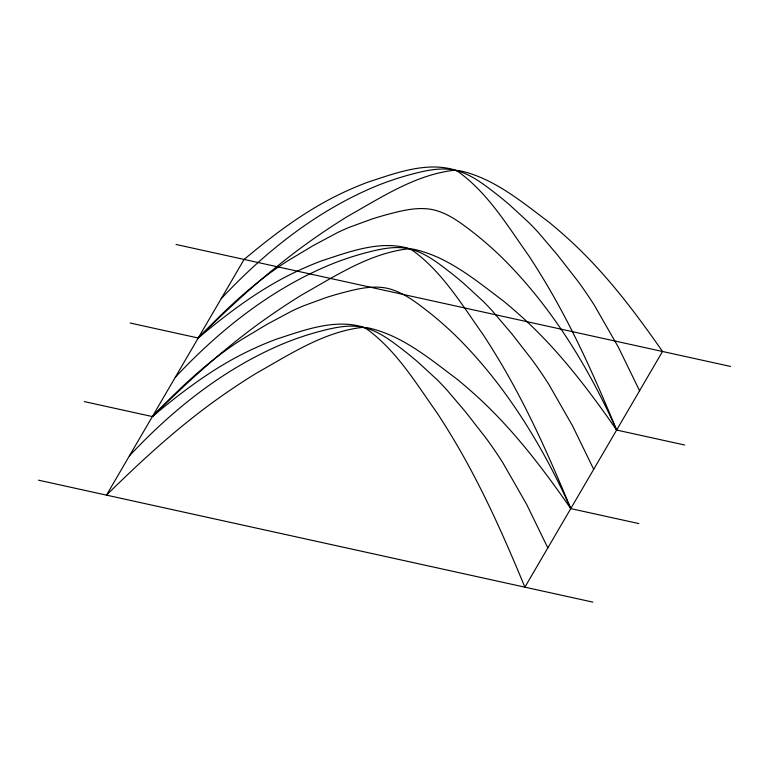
<?xml version="1.0" encoding="UTF-8"?>
<svg xmlns="http://www.w3.org/2000/svg" width="769" height="769" viewBox="0 0 769 769"><rect width="100%" height="100%" fill="white"/><g stroke="black" fill="none" stroke-linecap="round" stroke-linejoin="round"><path stroke-width="1.15" d="M221.164 298.728C263.748 253.261 313.31 213.388 370.725 188.405A298.814 266.43 30.3 0 1 388.806 181.273L395.602 178.966A339.783 302.957 30.3 0 1 408.56 175.053C423.681 171.054 439.657 166.806 455.315 170.305C471.484 174.227 484.71 185.05 497.61 194.98A396.141 353.211 30.3 0 1 509.905 205.14L528.812 222.549A273.485 243.85 30.3 0 1 538.156 232.286L557.4 254.885L577.567 280.772A408.147 363.91 30.3 0 1 594.591 305.649L618.343 347.146L639.577 390.767M175.294 377.281C217.877 331.824 267.439 291.941 324.854 266.958A298.814 266.43 30.3 0 1 342.936 259.835L349.732 257.528A339.783 302.957 30.3 0 1 362.689 253.616C377.81 249.617 393.786 245.369 409.444 248.858C425.613 252.79 438.83 263.604 451.739 273.543A396.141 353.211 30.3 0 1 464.034 283.703L482.942 301.102A273.485 243.85 30.3 0 1 492.285 310.839L511.529 333.448L531.687 359.334A408.147 363.91 30.3 0 1 548.72 384.202L572.472 425.709L593.706 469.33M129.423 455.844C172.006 410.377 221.568 370.504 278.984 345.521A298.814 266.43 30.3 0 1 297.065 338.389L303.861 336.091A339.783 302.957 30.3 0 1 316.809 332.179C331.939 328.18 347.915 323.932 363.574 327.421C379.742 331.343 392.959 342.167 405.859 352.096A396.141 353.211 30.3 0 1 418.163 362.266L437.061 379.665A273.485 243.85 30.3 0 1 446.414 389.402L465.649 412.011L485.816 437.888A408.147 363.91 30.3 0 1 502.849 462.765L526.592 504.272L547.826 547.884M176.072 244.475L730.55 366.448M130.192 323.038L198.229 338.004C223.173 317.136 249.089 297.161 277.542 281.262A583.267 434.081 66.6 0 1 298.939 270.371L305.178 267.554A623.909 464.332 66.6 0 1 321.875 260.739C349.088 251.934 379.338 240.178 408.099 248.252A43.295 32.221 66.6 0 1 412.626 250.454C442.502 272.091 462.044 304.976 483.095 334.573A593.63 441.791 66.6 0 1 495.938 354.913C525.736 403.61 548.989 455.94 570.761 508.607L638.799 523.574M684.67 445.011L616.642 430.054C587.949 388.72 557.141 348.28 519.402 314.723A593.63 518.671 -24.1 0 0 502.916 300.621C475.636 280.156 447.558 256.442 413.376 249.175A43.295 37.825 -24.1 0 0 407.724 248.887C369.101 253.52 335.197 276.148 301.996 294.787A623.909 545.134 -24.1 0 0 281.665 307.821L274.081 312.945A583.267 509.626 -24.1 0 0 248.108 331.679C214.118 357.527 182.753 386.624 152.358 416.567L84.321 401.601M38.45 480.164L592.928 602.137M244.1 259.441L106.487 495.13C136.882 465.187 168.238 436.09 202.237 410.242A583.267 509.626 -24.1 0 1 228.201 391.498L235.785 386.384A623.909 545.134 -24.1 0 1 256.125 373.349C289.327 354.711 323.22 332.073 361.853 327.45A43.295 37.825 -24.1 0 1 367.505 327.738C401.687 335.005 429.756 358.719 457.046 379.184A593.63 518.671 -24.1 0 1 473.531 393.286C511.27 426.843 542.068 467.283 570.771 508.607C543.356 447.529 508.194 389.325 461.217 341.282A298.814 266.43 30.3 0 0 446.241 326.883L440.502 321.817A339.783 302.957 30.3 0 0 429.438 312.627C416.529 302.64 403.167 291.855 386.884 288.221C371.235 285.039 355.384 289.404 340.292 293.345A396.141 353.211 30.3 0 0 325.912 297.641L303.313 305.918A273.485 243.85 30.3 0 0 291.816 311.07L267.449 324.076L241.283 339.773A408.147 363.91 30.3 0 0 218.358 355.855C194.605 374.09 173.092 395.016 152.358 416.558C177.303 395.699 203.218 375.714 231.671 359.825A583.267 434.081 66.6 0 1 253.059 348.934L259.297 346.117A623.909 464.332 66.6 0 1 276.004 339.302C303.207 330.497 333.467 318.741 362.228 326.815A43.295 32.221 66.6 0 1 366.755 329.017C396.631 350.645 416.173 383.539 437.225 413.136A593.63 441.791 66.6 0 1 450.057 433.476C479.866 482.173 503.118 534.503 524.891 587.17L662.513 351.481C633.81 310.167 603.021 269.717 565.273 236.16A593.63 518.671 -24.1 0 0 548.797 222.058C521.507 201.603 493.429 177.889 459.247 170.612A43.295 37.825 -24.1 0 0 453.595 170.333C414.972 174.957 381.078 197.585 347.867 216.224A623.909 545.134 -24.1 0 0 327.536 229.258L319.952 234.382A583.267 509.626 -24.1 0 0 293.979 253.116C259.989 278.964 228.624 308.061 198.229 338.004C218.963 316.453 240.476 295.527 264.228 277.292A408.147 363.91 30.3 0 1 287.164 261.21L313.319 245.522L337.687 232.507A273.485 243.85 30.3 0 1 349.184 227.355L371.792 219.088A396.141 353.211 30.3 0 1 386.163 214.791C402.024 210.639 418.884 205.996 435.225 210.245C450.442 214.464 463.044 224.558 475.309 234.064A339.783 302.957 30.3 0 1 486.383 243.264L492.112 248.32A298.814 266.43 30.3 0 1 507.088 262.719C554.074 310.763 589.227 368.976 616.642 430.044C594.85 377.387 571.617 325.047 541.809 276.359A593.63 441.791 66.6 0 0 528.966 256.01C507.915 226.413 488.382 193.528 458.507 171.891A43.295 32.221 66.6 0 0 453.97 169.689C425.209 161.625 394.958 173.381 367.745 182.186A623.909 464.332 66.6 0 0 351.048 189.001L344.81 191.808A583.267 434.081 66.6 0 0 323.413 202.708C294.96 218.598 269.044 238.573 244.1 259.441"/></g></svg>
